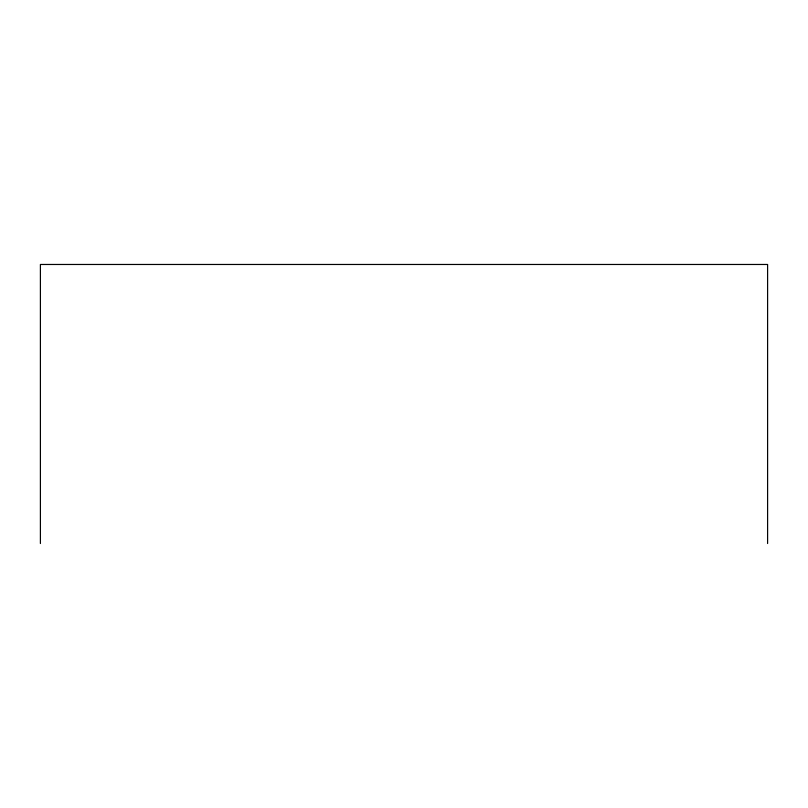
<?xml version="1.0" encoding="UTF-8"?>
<svg xmlns="http://www.w3.org/2000/svg" width="808" height="808" viewBox="0 0 808 808"><rect width="100%" height="100%" fill="white"/><g stroke="black" fill="none" stroke-linecap="round" stroke-linejoin="round"><path stroke-width="1.21" d="M767.6 543.531L767.6 264.469L40.4 264.469L40.4 543.531"/></g></svg>
